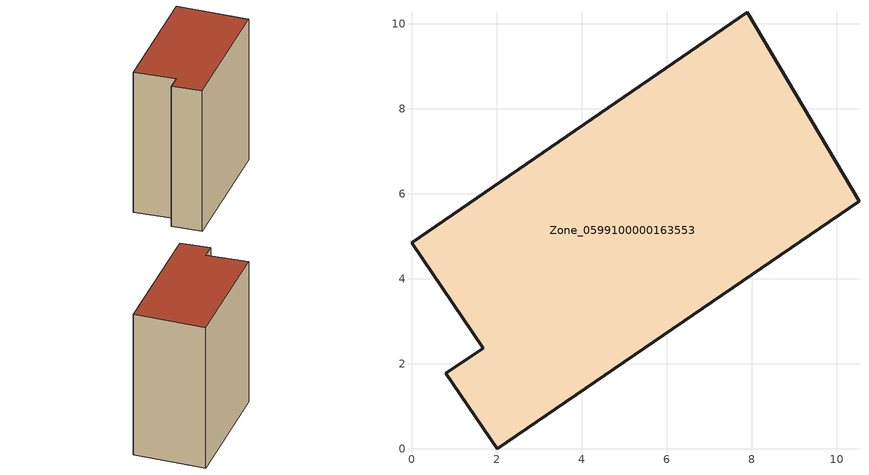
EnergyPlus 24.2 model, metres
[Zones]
Zone_0599100000163553
 floor ground (C_G): 0.81,1.78 1.69,2.37 0,4.85 7.89,10.27 10.53,5.83 2.02,0 z0
 wall outside (C_F): 1.69,2.37 0.81,1.78 2.02,0 10.53,5.83 7.89,10.27 0,4.85 1.69,2.37 z0:10.59
 roof outside (C_R): 10.53,5.83 7.89,10.27 0,4.85 1.69,2.37 0.81,1.78 2.02,0 z10.59
[BUILDING]
Pand.0599100000163553: North Axis=0; Terrain=City; Loads Convergence Tolerance Value=0.04; Temperature Convergence Tolerance Value=0.4; Solar Distribution=FullExterior; Maximum Number of Warmup Days=25; Minimum Number of Warmup Days=1
[Site:Location]
Rotterdam.The.Hague.AP_ZH_NLD Design_Conditions: Latitude=51.96; Longitude=4.45; Time Zone=1; Elevation=-4.5
[SITE:GROUNDTEMPERATURE:BUILDINGSURFACE]
18, 18, 18, 18, 18, 18, 18, 18, 18, 18, 18, 18
[MATERIAL] Thermal Absorptance=0.9; Solar Absorptance=0.7; Visible Absorptance=0.7
Name | Roughness | Thickness | Conductivity | Density | Specific Heat
G.TI.1946 | MediumSmooth | 0.15 | 1 | 540 | 1210
F.TI.1946 | Rough | 0.3 | 0.857143 | 1920 | 840
R.TI.1946 | MediumRough | 0.2 | 0.1 | 1500 | 1000
[CONSTRUCTION]
C_G: G.TI.1946
C_F: F.TI.1946
C_R: R.TI.1946
[ZONE]
Zone_0599100000163553: Type=1; Multiplier=1; Ceiling Height=Autocalculate; Volume=Autocalculate; Floor Area=autocalculate; Part of Total Floor Area=Yes
[ZONEINFILTRATION:DESIGNFLOWRATE]
Infil_Zone_0599100000163553: Zone or ZoneList or Space or SpaceList=Zone_0599100000163553; Schedule=AlwaysOn; Design Flow Rate Calculation Method=Flow/Area; Flow Rate per Floor Area=0.003; Constant Term Coefficient=1; Temperature Term Coefficient=0; Velocity Term Coefficient=0; Velocity Squared Term Coefficient=0
[HVACTEMPLATE:ZONE:IDEALLOADSAIRSYSTEM]
Zone_0599100000163553: Maximum Heating Supply Air Temperature=50; Minimum Cooling Supply Air Temperature=13; Maximum Heating Supply Air Humidity Ratio=0.0156; Minimum Cooling Supply Air Humidity Ratio=0.0077; Heating Limit=NoLimit; Cooling Limit=NoLimit; Dehumidification Control Type=ConstantSensibleHeatRatio; Cooling Sensible Heat Ratio=0.7; Dehumidification Setpoint=60; Humidification Control Type=None; Humidification Setpoint=30; Outdoor Air Method=None; Outdoor Air Flow Rate per Person=0.00944; Outdoor Air Flow Rate per Zone Floor Area=0; Outdoor Air Flow Rate per Zone=0; Demand Controlled Ventilation Type=None; Outdoor Air Economizer Type=NoEconomizer; Heat Recovery Type=None; Sensible Heat Recovery Effectiveness=0.7; Latent Heat Recovery Effectiveness=0.65
[ZONECONTROL:THERMOSTAT]
ThermostatControl_Zone_0599100000163553: Zone or ZoneList=Zone_0599100000163553; Control Type Schedule=DualSetpointControlType; Control 1=Thermostat_Zone_0599100000163553; Temperature Difference Between Cutout And Setpoint=0
[THERMOSTATSETPOINT:DUALSETPOINT]
Thermostat_Zone_0599100000163553: Heating Setpoint Temperature Schedule=HeatingSetpoint_Zone_0599100000163553; Cooling Setpoint Temperature Schedule=CoolingSetpoint_Zone_0599100000163553
[SCHEDULE:COMPACT]
HeatingSetpoint_Zone_0599100000163553: Through: 12/31, For: AllDays, Until: 24:00, 21
CoolingSetpoint_Zone_0599100000163553: Through: 12/31, For: AllDays, Until: 24:00, 24
DualSetpointControlType: Through: 12/31, For: AllDays, Until: 24:00, 4
AlwaysOn: Through: 12/31, For: AllDays, Until: 24:00, 1
